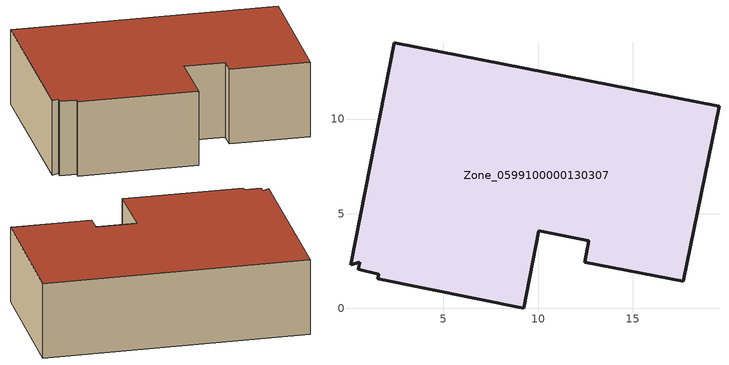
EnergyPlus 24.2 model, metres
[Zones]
Zone_0599100000130307
 floor ground (C_G): 12.68,3.58 10.03,4.11 9.25,0 1.51,1.56 1.57,1.82 0.5,2.06 0.57,2.44 0.09,2.31 2.39,14.04 19.55,10.67 17.67,1.43 12.46,2.45 z0
 wall outside (C_F): 10.03,4.11 12.68,3.58 12.46,2.45 17.67,1.43 19.55,10.67 2.39,14.04 0.09,2.31 0.57,2.44 0.5,2.06 1.57,1.82 1.51,1.56 9.25,0 10.03,4.11 z0:5.13
 roof outside (C_R): 1.57,1.82 1.51,1.56 9.25,0 10.03,4.11 12.68,3.58 12.46,2.45 17.67,1.43 19.55,10.67 2.39,14.04 0.09,2.31 0.57,2.44 0.5,2.06 z5.13
[BUILDING]
Pand.0599100000130307: North Axis=0; Terrain=City; Loads Convergence Tolerance Value=0.04; Temperature Convergence Tolerance Value=0.4; Solar Distribution=FullExterior; Maximum Number of Warmup Days=25; Minimum Number of Warmup Days=1
[Site:Location]
Rotterdam.The.Hague.AP_ZH_NLD Design_Conditions: Latitude=51.96; Longitude=4.45; Time Zone=1; Elevation=-4.5
[SITE:GROUNDTEMPERATURE:BUILDINGSURFACE]
18, 18, 18, 18, 18, 18, 18, 18, 18, 18, 18, 18
[MATERIAL] Thermal Absorptance=0.9; Solar Absorptance=0.7; Visible Absorptance=0.7
Name | Roughness | Thickness | Conductivity | Density | Specific Heat
G.D.1965 | MediumSmooth | 0.15 | 1 | 540 | 1210
F.D.1965 | Rough | 0.3 | 0.857143 | 1920 | 840
R.D.1965 | MediumRough | 0.2 | 0.08 | 1500 | 1000
[CONSTRUCTION]
C_G: G.D.1965
C_F: F.D.1965
C_R: R.D.1965
[ZONE]
Zone_0599100000130307: Type=1; Multiplier=1; Ceiling Height=Autocalculate; Volume=Autocalculate; Floor Area=autocalculate; Part of Total Floor Area=Yes
[ZONEINFILTRATION:DESIGNFLOWRATE]
Infil_Zone_0599100000130307: Zone or ZoneList or Space or SpaceList=Zone_0599100000130307; Schedule=AlwaysOn; Design Flow Rate Calculation Method=Flow/Area; Flow Rate per Floor Area=0.0042; Constant Term Coefficient=1; Temperature Term Coefficient=0; Velocity Term Coefficient=0; Velocity Squared Term Coefficient=0
[HVACTEMPLATE:ZONE:IDEALLOADSAIRSYSTEM]
Zone_0599100000130307: Maximum Heating Supply Air Temperature=50; Minimum Cooling Supply Air Temperature=13; Maximum Heating Supply Air Humidity Ratio=0.0156; Minimum Cooling Supply Air Humidity Ratio=0.0077; Heating Limit=NoLimit; Cooling Limit=NoLimit; Dehumidification Control Type=ConstantSensibleHeatRatio; Cooling Sensible Heat Ratio=0.7; Dehumidification Setpoint=60; Humidification Control Type=None; Humidification Setpoint=30; Outdoor Air Method=None; Outdoor Air Flow Rate per Person=0.00944; Outdoor Air Flow Rate per Zone Floor Area=0; Outdoor Air Flow Rate per Zone=0; Demand Controlled Ventilation Type=None; Outdoor Air Economizer Type=NoEconomizer; Heat Recovery Type=None; Sensible Heat Recovery Effectiveness=0.7; Latent Heat Recovery Effectiveness=0.65
[ZONECONTROL:THERMOSTAT]
ThermostatControl_Zone_0599100000130307: Zone or ZoneList=Zone_0599100000130307; Control Type Schedule=DualSetpointControlType; Control 1=Thermostat_Zone_0599100000130307; Temperature Difference Between Cutout And Setpoint=0
[THERMOSTATSETPOINT:DUALSETPOINT]
Thermostat_Zone_0599100000130307: Heating Setpoint Temperature Schedule=HeatingSetpoint_Zone_0599100000130307; Cooling Setpoint Temperature Schedule=CoolingSetpoint_Zone_0599100000130307
[SCHEDULE:COMPACT]
HeatingSetpoint_Zone_0599100000130307: Through: 12/31, For: AllDays, Until: 24:00, 21
CoolingSetpoint_Zone_0599100000130307: Through: 12/31, For: AllDays, Until: 24:00, 24
DualSetpointControlType: Through: 12/31, For: AllDays, Until: 24:00, 4
AlwaysOn: Through: 12/31, For: AllDays, Until: 24:00, 1
